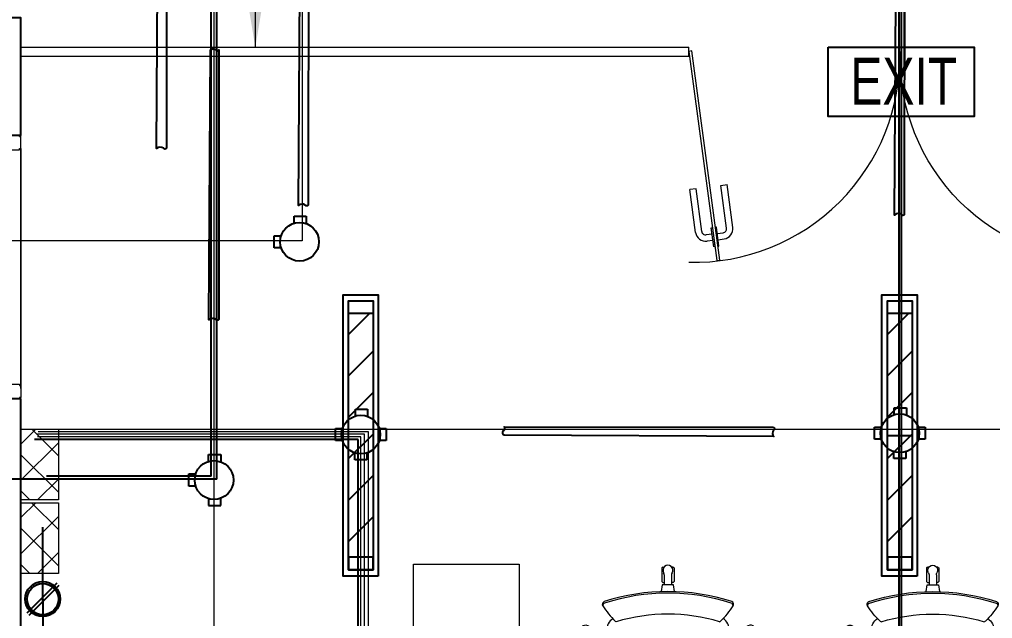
# Model space of a CAD drawing. Header units: inches. Extents: x 1445 to 3588, y -22 to 615.
# Drawn here: x 1692.5 to 1858.6, y 232.3 to 334.6 of the extents above; entities that cross this region are included whole.
import ezdxf

# ---------------------------------------------------------------- set-up
doc = ezdxf.new("R2010")
doc.units = ezdxf.units.IN
doc.header["$MEASUREMENT"] = 0
doc.linetypes.add('DASHED', pattern=[0.75, 0.5, -0.25])
doc.layers.get('Defpoints').update_dxf_attribs({"lineweight": 0})
for name, color, linetype in [('Cables', 7, 'Continuous'), ('COLLUM', 1, 'Continuous'), ('Plant Layout', 7, 'Continuous'), ('Sockets', 7, 'Continuous'), ('wall 05', 252, 'Continuous')]:
    doc.layers.add(name, color=color, linetype=linetype)
for name, color, linetype, lineweight in [('DOOR', 115, 'Continuous', 15), ('DOOR_GLASS', 144, 'Continuous', 15), ('HACTH', 8, 'Continuous', 9), ('ID-FURN', 7, 'Continuous', 15), ('MARKER', 171, 'Continuous', 15), ('Switchboard', 30, 'Continuous', 13), ('Text', 252, 'Continuous', 15)]:
    doc.layers.add(name, color=color, linetype=linetype, lineweight=lineweight)
doc.styles.add('Swiss721', font='swisscl.ttf')

# ---------------------------------------------------------------- blocks, each defined once
blk = doc.blocks.new('A$C6B9F22C7')
at = {"layer": 'DOOR_GLASS', "lineweight": 9}
for p, q in [((30.04, 10.46), (22.73, 9.48)), ((22.88, 8.43), (22.73, 9.48)), ((30.18, 9.4), (22.88, 8.43)), ((31.08, 7.81), (30.95, 8.82)), ((32.14, 7.95), (32.01, 8.96)), ((33.22, 8.09), (30, 7.66)), ((30, 7.66), (30.02, 7.47)), ((30.02, 7.47), (33.25, 7.9)), ((30.09, 6.98), (33.32, 7.41)), ((30.12, 6.78), (30.09, 6.98)), ((33.34, 7.21), (30.12, 6.78)), ((31.2, 6.93), (31.33, 5.92)), ((32.26, 7.07), (32.39, 6.06)), ((33.25, 7.9), (33.22, 8.09)), ((33.32, 7.41), (33.34, 7.21)), ((30.75, 5.15), (23.44, 4.18)), ((23.44, 4.18), (23.58, 3.12)), ((30.89, 4.1), (23.58, 3.12))]:
    blk.add_line(p, q, dxfattribs=at)
at = {"layer": 'DOOR_GLASS'}
blk.add_lwpolyline([(0, 2.96), (35.68, 7.72), (35.62, 8.22), (-0.07, 3.45)], close=True, dxfattribs=at)
blk.add_arc((0.83, 3.79), 35.18, 358.6415, 91.3529, dxfattribs=at)
at = {"layer": 'DOOR_GLASS', "lineweight": 9}
for centre, major_axis, start_param, end_param in [((30.27, 8.73), (-1.39, 1.06), 3.926991, 5.497787), ((30.27, 8.73), (-0.412, -0.54), 2.356194, 3.926991), ((30.66, 5.83), (-0.54, 0.412), 2.356194, 3.926991), ((30.66, 5.83), (-1.06, -1.39), 0.785398, 2.356194)]:
    blk.add_ellipse(centre, major_axis=major_axis, ratio=1, start_param=start_param, end_param=end_param, dxfattribs=at)
blk = doc.blocks.new('ch-1')
at = {"layer": 'ID-FURN', "color": 252, "lineweight": 13}
for p, q in [((300.3, 344.5), (296.8, 340.7)), ((296.8, 340.7), (296.8, 331)), ((353.2, 344.5), (300.3, 344.5)), ((356.8, 340.7), (353.2, 344.5)), ((356.8, 340.7), (356.8, 336.1)), ((296.8, 331), (297.8, 330)), ((297.8, 330), (328.3, 330)), ((297.8, 329), (297.8, 324.4)), ((297.8, 329), (327.8, 329)), ((308.6, 312.4), (326.6, 312.4)), ((308.9, 311.3), (326.5, 311.3)), ((325.7, 307.1), (321.2, 293.8)), ((356.8, 300.6), (356.8, 305.2)), ((322.2, 296.8), (316, 296.8)), ((352.6, 298.3), (338.8, 254.6)), ((353.2, 296.8), (352.1, 296.8)), ((356.8, 300.6), (353.2, 296.8)), ((-76.1, 221.9), (-79.7, 218.1)), ((-79.7, 218.1), (-79.7, 208.4)), ((-79.7, 208.4), (-78.7, 207.4)), ((-78.7, 207.4), (-48.2, 207.4)), ((-78.7, 206.3), (-78.7, 189.7)), ((-78.7, 206.3), (-48.7, 206.3)), ((-78.7, 189.7), (-48.7, 189.7)), ((-23.3, 221.9), (-76.1, 221.9)), ((-19.7, 218.1), (-23.3, 221.9)), ((-19.7, 218.1), (-19.7, 213)), ((-79.7, 187.7), (-78.7, 188.7)), ((-79.7, 178), (-79.7, 187.7)), ((-76.1, 174.2), (-79.7, 178)), ((-78.7, 188.7), (-48.2, 188.7)), ((-22.8, 174.2), (-76.1, 174.2)), ((-24.5, 175.5), (0, 157.3)), ((559, 14.7), (520.5, 15)), ((533.3, 24.3), (529.8, 20.5)), ((529.8, 20.5), (529.8, 14.9)), ((586.2, 24.3), (533.3, 24.3)), ((589.8, 20.5), (586.2, 24.3)), ((589.8, 20.5), (589.8, 16)), ((559, -13.7), (520.5, -14)), ((529.8, -19.6), (529.8, -13.9)), ((533.3, -23.4), (529.8, -19.6)), ((586.2, -23.4), (533.3, -23.4)), ((589.8, -19.6), (586.2, -23.4)), ((589.8, -19.6), (589.8, -15)), ((-76.1, -173.7), (-79.7, -177.5)), ((-79.7, -177.5), (-79.7, -187.2)), ((-79.7, -187.2), (-78.7, -188.2)), ((-78.7, -188.2), (-48.2, -188.2)), ((-22.8, -173.7), (-76.1, -173.7)), ((-24.5, -175), (0, -156.8)), ((-79.7, -207.9), (-78.7, -206.9)), ((-79.7, -217.6), (-79.7, -207.9)), ((-76.1, -221.4), (-79.7, -217.6)), ((-78.7, -189.2), (-48.7, -189.2)), ((-78.7, -205.8), (-78.7, -189.2)), ((-78.7, -205.8), (-48.7, -205.8)), ((-78.7, -206.9), (-48.2, -206.9)), ((-23.3, -221.4), (-76.1, -221.4)), ((-19.7, -217.6), (-23.3, -221.4)), ((-19.7, -217.6), (-19.7, -212.6)), ((-7.9, -197.9), (0, -192.2)), ((352.6, -297.8), (338.8, -254.1)), ((322.2, -296.3), (316, -296.3)), ((325.7, -306.6), (321.2, -293.4)), ((353.2, -296.3), (352.1, -296.3)), ((356.8, -300.1), (353.2, -296.3)), ((356.8, -300.1), (356.8, -304.7)), ((296.8, -330.5), (297.8, -329.5)), ((296.8, -340.2), (296.8, -330.5)), ((297.8, -328.5), (297.8, -323.9)), ((297.8, -328.5), (327.8, -328.5)), ((297.8, -329.5), (328.3, -329.5)), ((308.6, -311.9), (326.6, -311.9)), ((308.9, -310.8), (326.5, -310.8)), ((356.8, -340.2), (356.8, -335.7)), ((300.3, -344), (296.8, -340.2)), ((353.2, -344), (300.3, -344)), ((356.8, -340.2), (353.2, -344))]:
    blk.add_line(p, q, dxfattribs=at)
at = {"layer": 'ID-FURN', "color": 252}
for p, q in [((103.8, 264.3), (103.4, 306.4)), ((334.1, 275.2), (336.4, 265.8)), ((59.4, 250.7), (108.5, 248.6)), ((315.6, 239.8), (344.3, 238.6)), ((-7.9, 198.4), (0, 192.7)), ((0, 195.9), (0, -195.9)), ((59.4, -250.2), (108.5, -248.1)), ((103.4, -305.9), (103.8, -263.8)), ((315.6, -239.4), (344.3, -238.1)), ((334.1, -274.7), (336.4, -265.3))]:
    blk.add_line(p, q, dxfattribs=at)
for points in [[(320.9, 252), (309.1, 310.4)], [(320.9, -251.5), (309.1, -309.9)]]:
    blk.add_lwpolyline(points, dxfattribs=at)
at = {"layer": 'ID-FURN', "color": 252, "lineweight": 13}
blk.add_lwpolyline([(494.6, -25.6), (520.5, -21.8), (520.5, 22.3), (494.6, 26.1)], dxfattribs=at)
for centre, radius, start, end in [((345, 320.7), 19.1, 310.5325, 193.4675), ((306.6, 313.2), 20, 342.2096, 8.7154), ((371.6, 292), 20, 135.2846, 161.7905), ((-31.5, 198), 19.1, 22.5325, 265.4675), ((3.9, 214.5), 20, 207.2846, 233.7904), ((-36.3, 159.2), 20, 54.2096, 80.7154), ((559, 34.7), 20, 270.2096, 296.7154), ((577.9, 0.5), 19.1, 238.5325, 121.4675), ((559, -33.7), 20, 63.2846, 89.7905), ((-31.5, -197.5), 19.1, 94.5325, 337.4675), ((-36.3, -158.7), 20, 279.2846, 305.7904), ((3.9, -214), 20, 126.2096, 152.7154), ((371.6, -291.5), 20, 198.2096, 224.7154), ((306.6, -312.7), 20, 351.2846, 17.7904), ((345, -320.2), 19.1, 166.5325, 49.4675)]:
    blk.add_arc(centre, radius, start, end, dxfattribs=at)
at = {"layer": 'ID-FURN', "color": 252}
for centre, radius, start, end in [((123.4, 308.5), 20.1, 95.0446, 186.0128), ((193.8, -510.8), 842.5, 83.3556, 94.9128), ((290, 306.5), 19.6, 11.3923, 86.0755), ((125.9, 262.4), 22.2, 175.0498, 270.9397), ((303.1, 267.6), 31.9, 13.7582, 74.5871), ((109.5, 210.3), 233.5, 7.127, 13.7582), ((57, 193.7), 57, 87.5809, 177.8265), ((147, -5274.9), 5515.2, 88.3219, 90.2152), ((309, 250), 12.1, 267.6468, 9.6188), ((341.6, 178.9), 59.8, 36.272, 87.3972), ((596.7, 1.2), 296.9, 122.0525, 136.7624), ((445.4, 243.8), 11.1, 21.1039, 124.6268), ((439.4, 241.8), 11.1, 21.1039, 91.3806), ((-305.9, 0.2), 794.5, 341.9963, 18.0037), ((-305.9, 0.2), 800.8, 341.9963, 18.0037), ((391.5, 194.2), 15.3, 136.9683, 155.6038), ((-286, 0.2), 693.1, 343.2048, 16.7952), ((57, -193.2), 57, 182.1735, 272.4191), ((341.6, -178.9), 59.8, 272.6028, 324.0692), ((391.5, -193.7), 15.3, 204.3962, 223.0317), ((596.7, -0.8), 296.9, 223.2376, 237.9475), ((125.9, -261.9), 22.2, 89.0603, 184.9502), ((147, 5275.4), 5515.2, 269.7848, 271.6781), ((309, -249.5), 12.1, 350.3812, 92.3532), ((109.5, -209.8), 233.5, 346.2418, 352.873), ((439.4, -241.3), 11.1, 268.6194, 338.8961), ((445.4, -243.3), 11.1, 235.3732, 338.8961), ((303.1, -267.1), 31.9, 285.413, 346.2418), ((123.4, -308), 20.1, 173.9872, 264.9554), ((193.8, 511.3), 842.5, 265.0872, 276.6444), ((290, -306), 19.6, 273.9245, 348.6077)]:
    blk.add_arc(centre, radius, start, end, dxfattribs=at)
blk = doc.blocks.new('A$C4A7E7E9F')
at = {"layer": 'Defpoints'}
for points in [[(0, 5), (0.25, 5), (0.25, 4.75), (0, 4.75)], [(44.75, 5), (45, 5), (45, 4.75), (44.75, 4.75)], [(0, 0.25), (0.25, 0.25), (0.25, 0), (0, 0)], [(44.75, 0.25), (45, 0.25), (45, 0), (44.75, 0)]]:
    blk.add_lwpolyline(points, close=True, dxfattribs=at)
at = {"layer": 'DOOR'}
for points in [[(1.75, 10), (2, 10), (2, 11), (2.5, 11), (2.5, 5), (1, 5), (1, 11), (1.5, 11), (1.5, 10), (1.75, 10), (1.5, 10), (1.5, 11), (1, 11), (1, 42), (1.5, 42), (1.5, 43), (2, 43), (2, 42), (2.5, 42), (2.5, 11), (2.5, 48), (1, 48), (1, 42)], [(1, 5), (1, 3.5), (2.5, 3.5), (2.5, 0.25), (2.25, 0.25), (2.25, 0), (0.25, 0), (0.25, 0.25), (0, 0.25), (0, 4.75), (0.25, 4.75), (0.25, 5), (1, 5)], [(44, 5), (44, 3.5), (42.5, 3.5), (42.5, 0.25), (42.75, 0.25), (42.75, 0), (44.75, 0), (44.75, 0.25), (45, 0.25), (45, 4.75), (44.75, 4.75), (44.75, 5), (44, 5)]]:
    blk.add_lwpolyline(points, dxfattribs=at)
at = {"layer": 'DOOR', "linetype": 'DASHED', "lineweight": 0}
blk.add_arc((0.95, 4.98), 43.05, 0.0251, 87.941, dxfattribs=at)
at = {"layer": 'HACTH', "lineweight": 0, "ltscale": 10}
for p, q in [((1.5, 5), (44, 5)), ((2.25, 0), (42.75, 0))]:
    blk.add_line(p, q, dxfattribs=at)
blk = doc.blocks.new('g')
at = {"layer": 'wall 05'}
for p, q in [((143926.95, 171474.13), (143921.95, 171474.13)), ((143921.95, 171474.13), (143921.95, 171424.63)), ((143926.95, 171424.63), (143926.95, 171474.13)), ((143921.95, 171424.63), (143926.95, 171424.63))]:
    blk.add_line(p, q, dxfattribs=at)

msp = doc.modelspace()

# ---------------------------------------------------------------- hatches: boundary and pattern name
h = msp.add_hatch()
h.set_pattern_fill('ANSI31', color=256, scale=40)
h.set_pattern_definition([(45, (1522.8123, 161.043), (-3.53553, 3.53553), [])])
h.paths.add_polyline_path([(1752.87, 284.39), (1748.67, 284.39), (1748.67, 242.78), (1752.87, 242.78)])
h = msp.add_hatch()
h.set_pattern_fill('ANSI31', color=256, scale=40)
h.set_pattern_definition([(45, (1614.7935, 161.043), (-3.53553, 3.53553), [])])
h.paths.add_polyline_path([(1844.85, 284.39), (1840.65, 284.39), (1840.65, 242.78), (1844.85, 242.78)])
at = {"layer": 'Switchboard'}
h = msp.add_hatch(dxfattribs=at)
h.set_pattern_fill('ANSI37', color=256, scale=35, angle=-90)
h.set_pattern_definition([(315, (1246.361, 527.2427), (3.093592, 3.093592), []), (45, (1246.361, 527.2427), (-3.093592, 3.093592), [])])
h.paths.add_polyline_path([(1692.75, 252.58), (1699.15, 252.58), (1699.15, 264.64), (1692.75, 264.64)])
h = msp.add_hatch(dxfattribs=at)
h.set_pattern_fill('ANSI37', color=256, scale=35, angle=-90)
h.set_pattern_definition([(315, (1246.361, 514.6845), (3.093592, 3.093592), []), (45, (1246.361, 514.6845), (-3.093592, 3.093592), [])])
h.paths.add_polyline_path([(1692.75, 240.02), (1699.15, 240.02), (1699.15, 252.09), (1692.75, 252.09)])

# ---------------------------------------------------------------- linework, layer by layer
at = {"color": 5, "lineweight": 20}
for p, q in [((1843.45, 508.03), (1843.45, 325.02)), ((1740.77, 487.33), (1740.77, 296.79)), ((1740.77, 296.79), (1680.32, 296.79))]:
    msp.add_line(p, q, dxfattribs=at)
at = {"color": 1}
for p, q in [((1725.19, 256.62), (1725.19, 459.07)), ((1726.18, 256.13), (1726.18, 458.58)), ((1750.29, 262.89), (1695.07, 262.89)), ((1750.29, 140.62), (1750.29, 262.89)), ((1726.18, 256.13), (1685.58, 256.13)), ((1725.19, 256.62), (1697.09, 256.62)), ((1696.47, 235.2), (1696.47, 247.92)), ((1696.47, 235.64), (1696.47, 228.86))]:
    msp.add_line(p, q, dxfattribs=at)
at = {"color": 149, "lineweight": 20}
msp.add_line((1725.69, 377.77), (1725.69, 218.62), dxfattribs=at)
for p, q in [((1739.37, 299.81), (1739.37, 300.98)), ((1739.37, 300.98), (1741.43, 300.98)), ((1741.43, 300.98), (1741.44, 299.74)), ((1735.99, 295.6), (1735.99, 297.67)), ((1735.99, 297.67), (1737.16, 297.67)), ((1737.16, 295.6), (1735.99, 295.6)), ((1749.83, 266.9), (1749.83, 268.07)), ((1749.83, 268.07), (1751.9, 268.07)), ((1751.9, 268.07), (1751.9, 266.83)), ((1841.81, 267.13), (1841.81, 268.3)), ((1841.81, 268.3), (1843.88, 268.3)), ((1843.88, 268.3), (1843.88, 267.06)), ((1746.46, 262.69), (1746.46, 264.76)), ((1746.46, 264.76), (1747.63, 264.76)), ((1753.91, 264.76), (1755.08, 264.76)), ((1755.08, 264.76), (1755.08, 262.69)), ((1838.44, 262.92), (1838.44, 264.99)), ((1838.44, 264.99), (1839.61, 264.99)), ((1845.9, 264.99), (1847.07, 264.99)), ((1847.07, 264.99), (1847.07, 262.92)), ((1747.63, 262.69), (1746.46, 262.69)), ((1755.08, 262.69), (1753.91, 262.69)), ((1839.61, 262.92), (1838.44, 262.92)), ((1840.65, 263.58), (1844.85, 263.58)), ((1847.07, 262.92), (1845.9, 262.92)), ((1841.71, 259.64), (1841.71, 260.81)), ((1843.78, 260.81), (1843.78, 259.64)), ((1724.77, 259.15), (1724.77, 260.32)), ((1724.77, 260.32), (1726.84, 260.32)), ((1726.84, 260.32), (1726.84, 259.08)), ((1749.73, 259.42), (1749.73, 260.58)), ((1751.8, 259.42), (1749.73, 259.42)), ((1751.8, 260.58), (1751.8, 259.42)), ((1843.78, 259.64), (1841.71, 259.64)), ((1721.4, 254.94), (1721.4, 257)), ((1721.4, 257), (1722.57, 257)), ((1722.57, 254.94), (1721.4, 254.94)), ((1724.77, 252.8), (1724.77, 251.63)), ((1726.84, 251.63), (1726.84, 252.86)), ((1724.77, 251.63), (1726.84, 251.63))]:
    msp.add_line(p, q)
for points in [[(1717.58, 312.61, -0.56347), (1717.07, 312.61, 0.354322), (1715.9, 312.54), (1716.18, 358.62, -0.456322), (1717.07, 358.61, 0.605884), (1717.6, 358.61)], [(1741.78, 302.9, -0.56347), (1741.27, 302.9, 0.354322), (1740.1, 302.83), (1740.38, 348.91, -0.456322), (1741.27, 348.9, 0.605884), (1741.8, 348.9)], [(1843.52, 301.28, -0.56347), (1843.02, 301.28, 0.354322), (1841.84, 301.2), (1842.12, 347.28, -0.456322), (1843.02, 347.28, 0.605884), (1843.54, 347.28)], [(1726.53, 283.38, -0.56347), (1726.02, 283.38, 0.354322), (1724.84, 283.3), (1725.12, 329.38, -0.456322), (1726.02, 329.38, 0.605884), (1726.54, 329.38)], [(1821.2, 265.01, -0.56347), (1821.2, 264.5, 0.367924), (1821.27, 263.39), (1775.2, 263.61, -0.456322), (1775.2, 264.5, 0.605884), (1775.2, 265.02)]]:
    msp.add_lwpolyline(points, format="xyb", close=True)
at = {"color": 4}
msp.add_lwpolyline([(1830.51, 329.83), (1855.46, 329.83), (1855.46, 318.01), (1830.51, 318.01)], close=True, dxfattribs=at)
for points in [[(1753.72, 239.58), (1747.72, 239.58), (1747.72, 287.58), (1753.72, 287.58)], [(1845.71, 239.58), (1839.71, 239.58), (1839.71, 287.58), (1845.71, 287.58)], [(1752.87, 240.63), (1748.67, 240.63), (1748.67, 286.53), (1752.87, 286.53)], [(1748.67, 286.53), (1752.87, 286.53), (1752.87, 284.39), (1748.67, 284.39)], [(1844.85, 240.63), (1840.65, 240.63), (1840.65, 286.53), (1844.85, 286.53)], [(1840.65, 286.53), (1844.85, 286.53), (1844.85, 284.39), (1840.65, 284.39)], [(1748.67, 240.63), (1752.87, 240.63), (1752.87, 242.78), (1748.67, 242.78)], [(1840.65, 240.63), (1844.85, 240.63), (1844.85, 242.78), (1840.65, 242.78)]]:
    msp.add_lwpolyline(points, close=True)
for centre in [(1740.3, 296.63), (1750.77, 263.73), (1842.75, 263.95), (1725.71, 255.97)]:
    msp.add_circle(centre, 3.31)
at = {"layer": 'Cables', "color": 4}
for p, q in [((1842.56, 475.39), (1842.56, 141.14)), ((1842.98, 474.98), (1842.98, 140.73))]:
    msp.add_line(p, q, dxfattribs=at)
at = {"layer": 'COLLUM'}
msp.add_lwpolyline([(1682.75, 314.83), (1692.75, 314.83), (1692.75, 334.83), (1682.75, 334.83)], close=True, dxfattribs=at)
at = {"layer": 'DOOR_GLASS'}
for p, q in [((1692.75, 329.83), (1806.75, 329.83)), ((1692.75, 329.83), (1806.75, 329.83)), ((1806.75, 328.33), (1806.75, 329.83)), ((1806.75, 328.33), (1806.75, 329.83)), ((1692.75, 328.33), (1806.75, 328.33)), ((1692.75, 328.33), (1806.75, 328.33))]:
    msp.add_line(p, q, dxfattribs=at)
at = {"layer": 'ID-FURN'}
msp.add_lwpolyline([(1777.77, 209.62), (1759.77, 209.62), (1759.77, 241.62), (1777.77, 241.62)], close=True, dxfattribs=at)
at = {"layer": 'MARKER'}
msp.add_line((1732.75, 365.05), (1732.75, 329.83), dxfattribs=at)
msp.add_line((1732.75, 365.05), (1732.75, 329.83), dxfattribs=at)
msp.add_solid([(1733.75, 335.83), (1731.75, 335.83), (1732.75, 329.83)], dxfattribs=at)
msp.add_solid([(1733.75, 335.83), (1731.75, 335.83), (1732.75, 329.83)], dxfattribs=at)
at = {"layer": 'Plant Layout', "lineweight": 13}
msp.add_line((1692.75, 271.58), (1692.75, 313.08), dxfattribs=at)
msp.add_line((1692.75, 271.58), (1692.75, 313.08), dxfattribs=at)
at = {"layer": 'Sockets', "color": 3}
for p, q in [((1698.85, 238.36), (1693.75, 233.26)), ((1699.21, 237.94), (1694.11, 232.84))]:
    msp.add_line(p, q, dxfattribs=at)
for radius in [2.99, 2.67]:
    msp.add_circle((1696.47, 235.64), radius, dxfattribs=at)
at = {"layer": 'Switchboard'}
for points in [[(1699.15, 264.64), (1699.15, 252.58), (1692.75, 252.58), (1692.75, 264.64)], [(1699.15, 252.09), (1699.15, 240.02), (1692.75, 240.02), (1692.75, 252.09)]]:
    msp.add_lwpolyline(points, close=True, dxfattribs=at)
at = {"layer": 'Text', "color": 3}
for p, q in [((1992.8, 264.57), (1695.43, 264.57)), ((1752.07, 264.21), (1695.67, 264.21)), ((1752.07, 203.01), (1752.07, 264.21)), ((1751.36, 263.78), (1695.55, 263.78)), ((1750.77, 263.32), (1695.55, 263.32)), ((1750.77, 263.11), (1750.77, 263.32)), ((1750.77, 141.04), (1750.77, 263.11)), ((1751.36, 201.94), (1751.36, 263.78))]:
    msp.add_line(p, q, dxfattribs=at)

# ---------------------------------------------------------------- block references
at = {"layer": 'DOOR', "lineweight": 0, "xscale": -1, "rotation": 90}
msp.add_blockref('A$C4A7E7E9F', (1692.75, 314.83), dxfattribs=at)
at = {"layer": 'DOOR_GLASS', "rotation": 270}
msp.add_blockref('A$C6B9F22C7', (1803.79, 329.13), dxfattribs=at)
msp.add_blockref('A$C6B9F22C7', (1803.79, 329.13), dxfattribs=at)
at = {"layer": 'DOOR_GLASS', "xscale": -1, "rotation": 90}
msp.add_blockref('A$C6B9F22C7', (1881.73, 329.13), dxfattribs=at)
msp.add_blockref('A$C6B9F22C7', (1881.73, 329.13), dxfattribs=at)
at = {"layer": 'HACTH'}
msp.add_blockref('g', (-142234.2, -171204.3), dxfattribs=at)
at = {"layer": 'ID-FURN', "yscale": 0.04400000005261973, "zscale": 0.044}
for p, xscale, rotation in [((1803.19, 215.16), 0.04399999993534651, 90.01284131969315), ((1848.35, 215.16), -0.04399999993534651, 269.9871586803068)]:
    msp.add_blockref('ch-1', p, dxfattribs=dict(at, xscale=xscale, rotation=rotation))

# ---------------------------------------------------------------- texts
at = {"layer": 'Text', "color": 4, "insert": (1843.43, 328.04), "char_height": 8, "width": 62.6303, "attachment_point": 2, "style": 'Swiss721'}
msp.add_mtext('EXIT ', dxfattribs=at)

doc.saveas('drawing.dxf')
